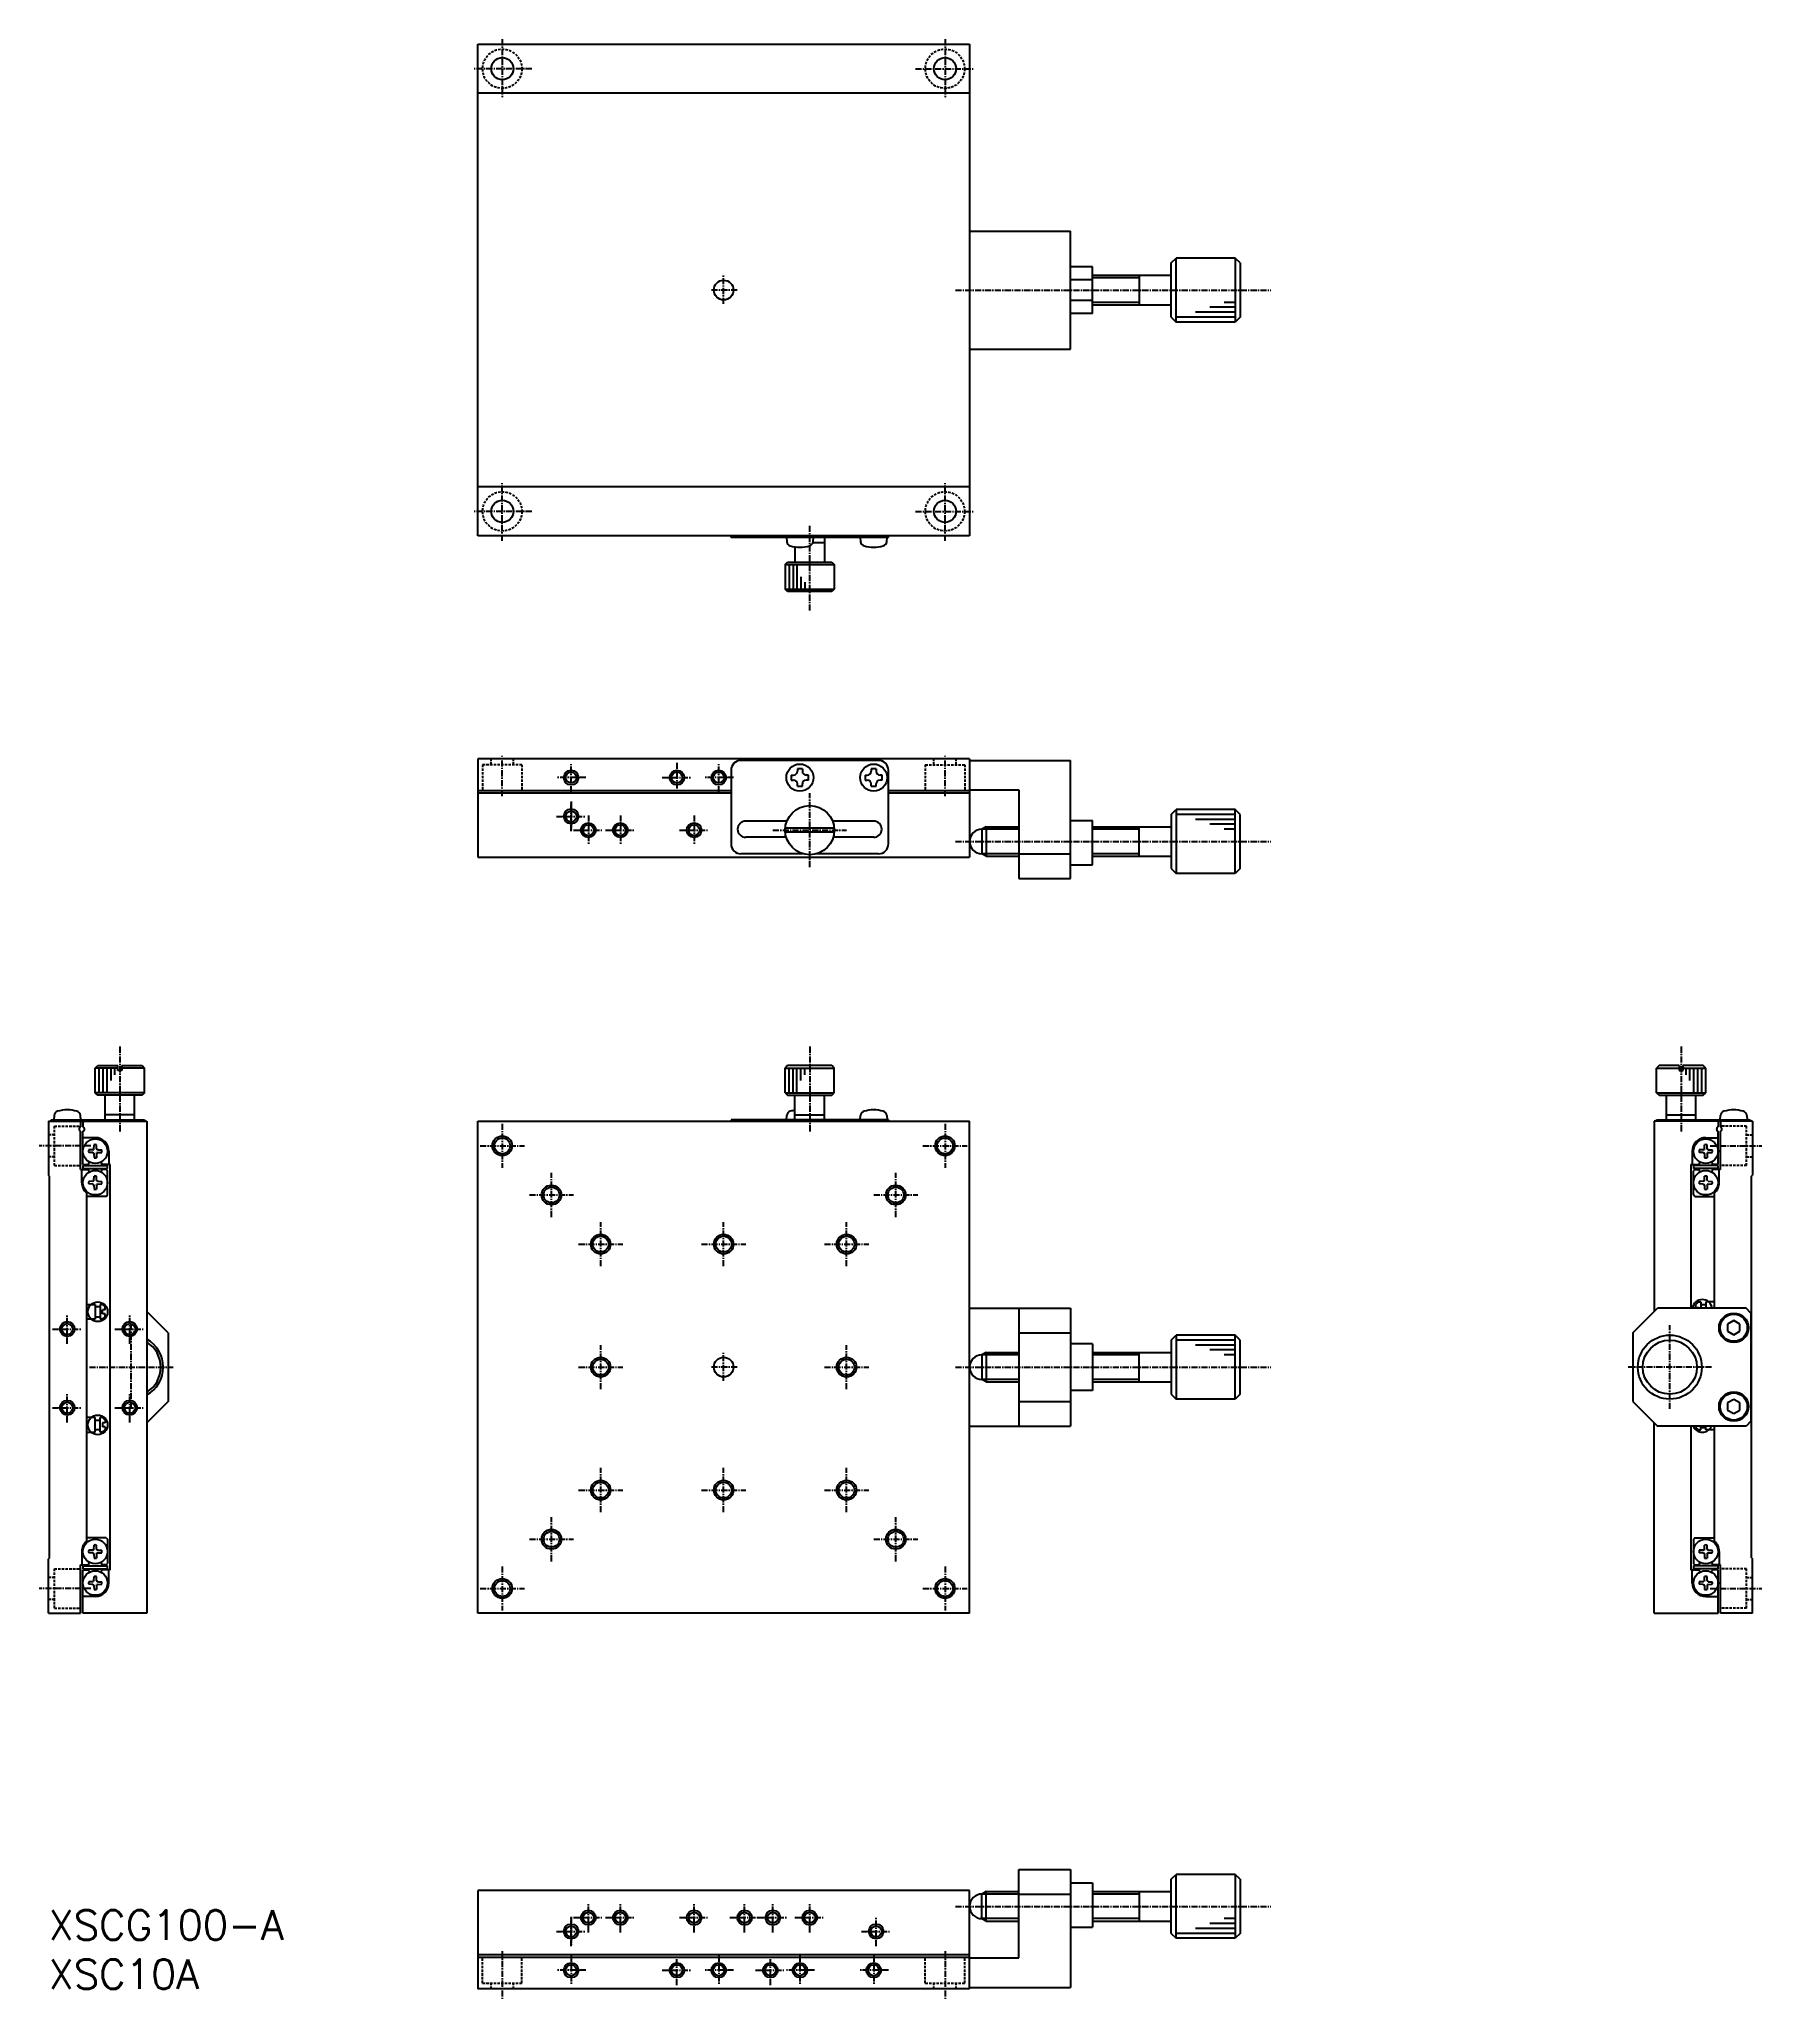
# Model space of a CAD drawing. Extents: x 1641 to 1991, y -141 to 257.
import ezdxf

# ---------------------------------------------------------------- set-up
doc = ezdxf.new("R2010")
doc.units = 0
doc.linetypes.add('CENTER', pattern=[2, 1.25, -0.25, 0.25, -0.25])
doc.linetypes.add('DASHED', pattern=[0.75, 0.5, -0.25])
doc.layers.get('0').update_dxf_attribs({"linetype": 'CONTINUOUS'})
doc.layers.add('CENTER', color=1, linetype='CENTER')
doc.styles.get("Standard").update_dxf_attribs({"font": 'TXT', "bigfont": 'BIGFONT'})

msp = doc.modelspace()

# ---------------------------------------------------------------- linework, layer by layer
at = {"color": 7, "linetype": 'CONTINUOUS'}
for p, q in [((1729.78, 156.35), (1729.78, 256.35)), ((1729.78, 256.35), (1829.78, 256.35)), ((1829.78, 256.35), (1829.78, 156.35)), ((1829.78, 246.35), (1729.78, 246.35)), ((1829.78, 218.35), (1850.28, 218.35)), ((1850.28, 194.35), (1850.28, 218.35)), ((1870.78, 211.85), (1871.78, 212.85)), ((1870.78, 200.85), (1870.78, 211.85)), ((1883.78, 212.85), (1871.78, 212.85)), ((1884.78, 211.85), (1883.78, 212.85)), ((1884.78, 211.85), (1884.78, 200.85)), ((1854.78, 211.1), (1850.28, 211.1)), ((1850.28, 208.48), (1854.78, 208.48)), ((1854.78, 201.6), (1854.78, 211.1)), ((1854.78, 209.35), (1870.78, 209.35)), ((1864.28, 209.35), (1864.28, 203.35)), ((1854.78, 204.23), (1850.28, 204.23)), ((1854.78, 203.35), (1870.78, 203.35)), ((1854.78, 201.6), (1850.28, 201.6)), ((1870.78, 200.85), (1871.78, 199.85)), ((1883.78, 199.85), (1871.78, 199.85)), ((1884.78, 200.85), (1883.78, 199.85)), ((1829.78, 194.35), (1850.28, 194.35)), ((1829.78, 166.35), (1729.78, 166.35)), ((1829.78, 156.35), (1729.78, 156.35)), ((1781.28, 156.05), (1781.28, 156.35)), ((1813.28, 156.05), (1781.28, 156.05)), ((1792.53, 156.05), (1792.61, 155.21)), ((1797.96, 155.21), (1798.03, 156.05)), ((1800.28, 156.05), (1800.28, 151.05)), ((1807.53, 156.05), (1807.61, 155.21)), ((1812.96, 155.21), (1813.03, 156.05)), ((1813.28, 156.05), (1813.28, 156.35)), ((1794.28, 154.13), (1794.28, 151.05)), ((1797.93, 155.05), (1800.28, 155.05)), ((1792.28, 150.55), (1792.78, 151.05)), ((1792.28, 150.55), (1792.28, 145.55)), ((1792.78, 151.05), (1801.78, 151.05)), ((1801.78, 151.05), (1802.28, 150.55)), ((1802.28, 150.55), (1802.28, 145.55)), ((1792.78, 145.05), (1792.28, 145.55)), ((1801.78, 145.05), (1792.78, 145.05)), ((1802.28, 145.55), (1801.78, 145.05)), ((1829.78, 111.03), (1729.78, 111.03)), ((1729.78, 111.03), (1729.78, 91.03)), ((1781.28, 108.73), (1781.28, 93.73)), ((1811.28, 110.73), (1783.28, 110.73)), ((1793.53, 107.73), (1793.53, 106.73)), ((1793.53, 107.73), (1793.98, 107.73)), ((1795.78, 108.98), (1794.78, 108.98)), ((1794.78, 108.98), (1794.78, 108.53)), ((1795.78, 108.98), (1795.78, 108.53)), ((1797.03, 107.73), (1796.58, 107.73)), ((1797.03, 106.73), (1797.03, 107.73)), ((1808.53, 107.73), (1808.53, 106.73)), ((1808.53, 107.73), (1808.98, 107.73)), ((1810.78, 108.98), (1809.78, 108.98)), ((1809.78, 108.98), (1809.78, 108.53)), ((1810.78, 108.98), (1810.78, 108.53)), ((1812.03, 107.73), (1811.58, 107.73)), ((1812.03, 106.73), (1812.03, 107.73)), ((1813.28, 93.73), (1813.28, 108.73)), ((1829.78, 111.03), (1829.78, 91.03)), ((1829.78, 110.73), (1850.28, 110.73)), ((1850.28, 86.73), (1850.28, 110.73)), ((1781.28, 104.53), (1729.78, 104.53)), ((1781.28, 104.03), (1729.78, 104.03)), ((1793.53, 106.73), (1793.98, 106.73)), ((1794.78, 105.48), (1794.78, 105.93)), ((1794.78, 105.48), (1795.78, 105.48)), ((1795.78, 105.48), (1795.78, 105.93)), ((1797.03, 106.73), (1796.58, 106.73)), ((1808.53, 106.73), (1808.98, 106.73)), ((1809.78, 105.48), (1809.78, 105.93)), ((1809.78, 105.48), (1810.78, 105.48)), ((1810.78, 105.48), (1810.78, 105.93)), ((1812.03, 106.73), (1811.58, 106.73)), ((1829.78, 104.53), (1813.28, 104.53)), ((1829.78, 104.03), (1813.28, 104.03)), ((1829.78, 104.73), (1839.78, 104.73)), ((1839.78, 104.73), (1839.78, 86.73)), ((1870.78, 99.73), (1871.78, 100.73)), ((1870.78, 99.73), (1870.78, 88.73)), ((1883.78, 100.73), (1871.78, 100.73)), ((1884.78, 99.73), (1883.78, 100.73)), ((1884.78, 88.73), (1884.78, 99.73)), ((1792.64, 98.38), (1784.28, 98.38)), ((1802.27, 96.93), (1792.3, 96.93)), ((1802.27, 96.13), (1792.3, 96.13)), ((1810.28, 98.38), (1801.93, 98.38)), ((1833.15, 97.23), (1832.28, 96.73)), ((1832.28, 96.73), (1832.28, 91.73)), ((1833.15, 97.23), (1839.78, 97.23)), ((1833.15, 97.23), (1833.15, 91.23)), ((1850.28, 98.48), (1854.78, 98.48)), ((1854.78, 89.48), (1854.78, 98.48)), ((1854.78, 97.23), (1870.78, 97.23)), ((1864.28, 91.23), (1864.28, 97.23)), ((1795.88, 91.73), (1783.28, 91.73)), ((1792.5, 95.08), (1784.28, 95.08)), ((1811.28, 91.73), (1798.68, 91.73)), ((1810.28, 95.08), (1802.07, 95.08)), ((1833.15, 91.23), (1832.28, 91.73)), ((1839.78, 91.73), (1850.28, 91.73)), ((1729.78, 91.03), (1829.78, 91.03)), ((1833.15, 91.23), (1839.78, 91.23)), ((1850.28, 89.48), (1854.78, 89.48)), ((1854.78, 91.23), (1870.78, 91.23)), ((1870.78, 88.73), (1871.78, 87.73)), ((1883.78, 87.73), (1871.78, 87.73)), ((1884.78, 88.73), (1883.78, 87.73)), ((1839.78, 86.73), (1850.28, 86.73)), ((1652.04, 48.16), (1652.54, 48.66)), ((1652.04, 43.16), (1652.04, 48.16)), ((1652.54, 48.66), (1656.64, 48.66)), ((1656.64, 47.66), (1656.64, 48.66)), ((1657.44, 48.66), (1657.44, 47.66)), ((1657.44, 48.66), (1661.54, 48.66)), ((1661.54, 48.66), (1662.04, 48.16)), ((1662.04, 43.16), (1662.04, 48.16)), ((1969.93, 48.66), (1969.43, 48.16)), ((1969.43, 43.16), (1969.43, 48.16)), ((1974.03, 48.66), (1969.93, 48.66)), ((1974.03, 48.66), (1974.03, 47.66)), ((1974.83, 47.66), (1974.83, 48.66)), ((1978.93, 48.66), (1974.83, 48.66)), ((1979.43, 48.16), (1978.93, 48.66)), ((1979.43, 43.16), (1979.43, 48.16)), ((1657.44, 47.66), (1656.64, 47.66)), ((1974.03, 47.66), (1974.83, 47.66)), ((1652.54, 42.66), (1652.04, 43.16)), ((1661.54, 42.66), (1652.54, 42.66)), ((1654.04, 37.66), (1654.04, 42.66)), ((1660.04, 37.66), (1660.04, 42.66)), ((1662.04, 43.16), (1661.54, 42.66)), ((1969.43, 43.16), (1969.93, 42.66)), ((1969.93, 42.66), (1978.93, 42.66)), ((1971.43, 37.66), (1971.43, 42.66)), ((1977.43, 37.66), (1977.43, 42.66)), ((1978.93, 42.66), (1979.43, 43.16)), ((1642.54, 37.36), (1662.54, 37.36)), ((1642.54, 37.36), (1642.54, 26.36)), ((1643.04, 37.36), (1643.04, 37.66)), ((1643.04, 37.66), (1662.04, 37.66)), ((1643.66, 38.51), (1643.59, 37.66)), ((1649.09, 37.66), (1649.01, 38.51)), ((1649.04, 37.36), (1649.04, 36.21)), ((1649.54, 37.36), (1649.54, 36.21)), ((1660.04, 38.66), (1654.04, 38.66)), ((1662.04, 37.66), (1662.04, 37.36)), ((1662.54, 37.36), (1662.54, -62.64)), ((1988.93, 37.36), (1968.93, 37.36)), ((1968.93, 37.36), (1968.93, -1.34)), ((1969.43, 37.36), (1969.43, 37.66)), ((1969.43, 37.66), (1988.43, 37.66)), ((1971.43, 38.66), (1977.43, 38.66)), ((1981.93, 37.36), (1981.93, 36.21)), ((1982.33, 37.66), (1982.41, 38.51)), ((1982.43, 37.36), (1982.43, 36.21)), ((1987.76, 38.51), (1987.83, 37.66)), ((1988.43, 37.66), (1988.43, 37.36)), ((1988.93, 37.36), (1988.93, 26.36)), ((1649.04, 27.56), (1649.04, 35.3)), ((1649.54, 28.56), (1649.54, 35.3)), ((1652.04, 34.01), (1649.54, 34.01)), ((1651.76, 31.74), (1651.78, 32.59)), ((1652.31, 31.74), (1652.3, 32.59)), ((1979.16, 31.74), (1979.17, 32.59)), ((1979.43, 34.01), (1981.93, 34.01)), ((1979.7, 31.74), (1979.69, 32.59)), ((1981.93, 28.56), (1981.93, 35.3)), ((1982.43, 27.56), (1982.43, 35.3)), ((1649.54, 28.56), (1650.62, 28.56)), ((1649.54, 28.36), (1649.54, 27.76)), ((1649.54, 28.36), (1654.54, 28.36)), ((1651.54, 31.54), (1650.71, 31.52)), ((1651.54, 30.99), (1650.71, 31)), ((1651.54, 31.54), (1651.7, 31.61)), ((1651.54, 30.99), (1651.7, 30.91)), ((1651.76, 31.74), (1651.7, 31.61)), ((1651.76, 30.78), (1651.7, 30.91)), ((1651.76, 30.78), (1651.78, 29.94)), ((1652.31, 30.78), (1652.3, 29.94)), ((1652.31, 31.74), (1652.37, 31.61)), ((1652.31, 30.78), (1652.37, 30.91)), ((1652.54, 31.54), (1652.37, 31.61)), ((1652.54, 30.99), (1652.37, 30.91)), ((1652.54, 31.54), (1653.36, 31.52)), ((1652.54, 30.99), (1653.36, 31)), ((1655.04, 28.56), (1653.45, 28.56)), ((1654.54, 27.76), (1654.54, 28.36)), ((1654.79, 31.26), (1654.79, 28.56)), ((1655.04, -53.83), (1655.04, 28.56)), ((1976.43, 28.56), (1976.43, -0.64)), ((1976.43, 28.56), (1978.02, 28.56)), ((1976.68, 31.26), (1976.68, 28.56)), ((1976.93, 28.36), (1976.93, 27.76)), ((1981.93, 28.36), (1976.93, 28.36)), ((1978.93, 31.54), (1978.11, 31.52)), ((1978.93, 30.99), (1978.11, 31)), ((1978.93, 31.54), (1979.1, 31.61)), ((1978.93, 30.99), (1979.1, 30.91)), ((1979.16, 31.74), (1979.1, 31.61)), ((1979.16, 30.78), (1979.1, 30.91)), ((1979.16, 30.78), (1979.17, 29.94)), ((1979.7, 30.78), (1979.69, 29.94)), ((1979.7, 31.74), (1979.76, 31.61)), ((1979.7, 30.78), (1979.76, 30.91)), ((1979.93, 31.54), (1979.76, 31.61)), ((1979.93, 30.99), (1979.76, 30.91)), ((1979.93, 31.54), (1980.75, 31.52)), ((1979.93, 30.99), (1980.75, 31)), ((1981.93, 28.56), (1980.84, 28.56)), ((1981.93, 27.76), (1981.93, 28.36)), ((1642.74, 26.16), (1642.54, 26.36)), ((1642.74, -51.43), (1642.74, 26.16)), ((1649.04, 27.56), (1650.62, 27.56)), ((1649.29, 24.86), (1649.29, 27.56)), ((1649.54, 27.76), (1654.54, 27.76)), ((1651.54, 25.14), (1650.71, 25.12)), ((1651.54, 24.59), (1650.71, 24.6)), ((1651.54, 25.14), (1651.7, 25.21)), ((1651.54, 24.59), (1651.7, 24.51)), ((1651.76, 25.34), (1651.7, 25.21)), ((1651.76, 24.38), (1651.7, 24.51)), ((1651.76, 25.34), (1651.78, 26.19)), ((1651.76, 24.38), (1651.78, 23.54)), ((1652.31, 25.34), (1652.3, 26.19)), ((1652.31, 24.38), (1652.3, 23.54)), ((1652.31, 25.34), (1652.37, 25.21)), ((1652.31, 24.38), (1652.37, 24.51)), ((1652.54, 25.14), (1652.37, 25.21)), ((1652.54, 24.59), (1652.37, 24.51)), ((1652.54, 25.14), (1653.36, 25.12)), ((1652.54, 24.59), (1653.36, 24.6)), ((1654.24, 27.56), (1653.45, 27.56)), ((1654.24, 27.56), (1654.54, 27.26)), ((1654.54, 22.36), (1654.54, 27.26)), ((1981.93, 27.76), (1976.93, 27.76)), ((1977.23, 27.56), (1976.93, 27.26)), ((1976.93, 22.36), (1976.93, 27.26)), ((1977.23, 27.56), (1978.02, 27.56)), ((1978.93, 25.14), (1978.11, 25.12)), ((1978.93, 24.59), (1978.11, 24.6)), ((1978.93, 25.14), (1979.1, 25.21)), ((1978.93, 24.59), (1979.1, 24.51)), ((1979.16, 25.34), (1979.1, 25.21)), ((1979.16, 24.38), (1979.1, 24.51)), ((1979.16, 25.34), (1979.17, 26.19)), ((1979.16, 24.38), (1979.17, 23.54)), ((1979.7, 25.34), (1979.69, 26.19)), ((1979.7, 24.38), (1979.69, 23.54)), ((1979.7, 25.34), (1979.76, 25.21)), ((1979.7, 24.38), (1979.76, 24.51)), ((1979.93, 24.59), (1979.76, 24.51)), ((1979.93, 25.14), (1980.75, 25.12)), ((1979.93, 24.59), (1980.75, 24.6)), ((1982.43, 27.56), (1980.84, 27.56)), ((1982.18, 24.86), (1982.18, 27.56)), ((1988.73, 26.16), (1988.93, 26.36)), ((1988.73, -51.44), (1988.73, 26.16)), ((1650.24, 22.78), (1650.24, -48.05)), ((1654.24, 22.06), (1650.24, 22.06)), ((1654.24, 22.06), (1654.54, 22.36)), ((1977.23, 22.06), (1976.93, 22.36)), ((1977.23, 22.06), (1981.23, 22.06)), ((1981.23, -0.64), (1981.23, 22.78)), ((1650.24, 0.11), (1652.04, 0.11)), ((1652.04, 0.11), (1652.04, -2.89)), ((1653.54, 0.11), (1653.04, 0.11)), ((1653.04, 0.11), (1653.04, -2.89)), ((1653.54, 0.11), (1654.04, -0.39)), ((1977.93, 0.61), (1977.43, 0.11)), ((1977.43, -0.49), (1977.43, 0.11)), ((1977.93, 0.61), (1978.43, 0.61)), ((1978.43, 0.61), (1978.43, -0.64)), ((1978.43, 0.11), (1979.43, 0.11)), ((1979.43, 0.61), (1979.43, -0.64)), ((1981.23, 0.61), (1979.43, 0.61)), ((1652.04, -2.89), (1650.24, -2.89)), ((1653.04, -0.39), (1652.04, -0.39)), ((1652.04, -2.39), (1653.04, -2.39)), ((1653.54, -2.89), (1653.04, -2.89)), ((1653.54, -1.79), (1653.54, -0.99)), ((1654.04, -0.99), (1653.54, -0.99)), ((1654.04, -1.79), (1653.54, -1.79)), ((1653.54, -2.89), (1654.04, -2.39)), ((1654.04, -0.99), (1654.04, -0.39)), ((1654.04, -2.39), (1654.04, -1.79)), ((1666.84, -5.64), (1662.54, -1.34)), ((1964.63, -5.64), (1969.63, -0.64)), ((1987.63, -0.64), (1969.63, -0.64)), ((1977.43, -0.49), (1977.93, -0.49)), ((1977.93, -0.64), (1977.93, -0.49)), ((1985.13, -3.19), (1983.88, -3.92)), ((1983.88, -3.92), (1983.88, -5.36)), ((1986.38, -3.92), (1985.13, -3.19)), ((1986.38, -5.36), (1986.38, -3.92)), ((1988.63, -1.64), (1987.63, -0.64)), ((1988.63, -1.64), (1988.63, -23.64)), ((1666.84, -5.64), (1666.84, -19.64)), ((1964.63, -5.64), (1964.63, -19.64)), ((1983.88, -5.36), (1985.13, -6.08)), ((1985.13, -6.08), (1986.38, -5.36)), ((1666.84, -19.64), (1662.54, -23.94)), ((1964.63, -19.64), (1969.63, -24.64)), ((1985.13, -19.19), (1983.88, -19.92)), ((1983.88, -19.92), (1983.88, -21.36)), ((1986.38, -19.92), (1985.13, -19.19)), ((1986.38, -21.36), (1986.38, -19.92)), ((1652.04, -22.89), (1650.24, -22.89)), ((1652.04, -25.89), (1652.04, -22.89)), ((1652.04, -23.39), (1653.04, -23.39)), ((1653.54, -22.89), (1653.04, -22.89)), ((1653.04, -25.89), (1653.04, -22.89)), ((1653.54, -22.89), (1654.04, -23.39)), ((1654.04, -23.39), (1654.04, -23.99)), ((1983.88, -21.36), (1985.13, -22.08)), ((1985.13, -22.08), (1986.38, -21.36)), ((1988.63, -23.64), (1987.63, -24.64)), ((1650.24, -25.89), (1652.04, -25.89)), ((1653.04, -25.39), (1652.04, -25.39)), ((1653.54, -25.89), (1653.04, -25.89)), ((1654.04, -23.99), (1653.54, -23.99)), ((1653.54, -23.99), (1653.54, -24.79)), ((1654.04, -24.79), (1653.54, -24.79)), ((1653.54, -25.89), (1654.04, -25.39)), ((1654.04, -24.79), (1654.04, -25.39)), ((1968.93, -62.64), (1968.93, -23.94)), ((1987.63, -24.64), (1969.63, -24.64)), ((1976.43, -24.64), (1976.43, -53.83)), ((1977.43, -24.64), (1977.43, -24.89)), ((1977.93, -25.39), (1977.43, -24.89)), ((1977.93, -25.39), (1978.43, -25.39)), ((1978.43, -25.39), (1978.43, -24.64)), ((1978.43, -24.89), (1979.43, -24.89)), ((1979.43, -25.39), (1979.43, -24.64)), ((1981.23, -25.39), (1979.43, -25.39)), ((1981.23, -48.05), (1981.23, -24.64)), ((1654.24, -47.33), (1650.24, -47.33)), ((1654.24, -47.33), (1654.54, -47.63)), ((1654.54, -47.63), (1654.54, -52.53)), ((1977.23, -47.33), (1976.93, -47.63)), ((1976.93, -47.63), (1976.93, -52.53)), ((1977.23, -47.33), (1981.23, -47.33)), ((1642.74, -51.43), (1642.54, -51.63)), ((1642.54, -62.64), (1642.54, -51.63)), ((1649.29, -50.13), (1649.29, -52.83)), ((1651.54, -49.86), (1650.71, -49.87)), ((1651.54, -50.41), (1650.71, -50.39)), ((1651.54, -49.86), (1651.7, -49.78)), ((1651.54, -50.41), (1651.7, -50.48)), ((1651.76, -49.65), (1651.7, -49.78)), ((1651.76, -50.61), (1651.7, -50.48)), ((1651.76, -49.65), (1651.78, -48.81)), ((1651.76, -50.61), (1651.78, -51.46)), ((1652.31, -49.65), (1652.3, -48.81)), ((1652.31, -50.61), (1652.3, -51.46)), ((1652.31, -49.65), (1652.37, -49.78)), ((1652.31, -50.61), (1652.37, -50.48)), ((1652.54, -49.86), (1652.37, -49.78)), ((1652.54, -50.41), (1652.37, -50.48)), ((1652.54, -49.86), (1653.36, -49.87)), ((1652.54, -50.41), (1653.36, -50.39)), ((1978.93, -49.86), (1978.11, -49.87)), ((1978.93, -50.41), (1978.11, -50.39)), ((1978.93, -49.86), (1979.1, -49.78)), ((1978.93, -50.41), (1979.1, -50.48)), ((1979.16, -49.65), (1979.1, -49.78)), ((1979.16, -50.61), (1979.1, -50.48)), ((1979.16, -49.65), (1979.17, -48.81)), ((1979.16, -50.61), (1979.17, -51.46)), ((1979.7, -49.65), (1979.69, -48.81)), ((1979.7, -50.61), (1979.69, -51.46)), ((1979.7, -49.65), (1979.76, -49.78)), ((1979.7, -50.61), (1979.76, -50.48)), ((1979.93, -49.86), (1979.76, -49.78)), ((1979.93, -50.41), (1979.76, -50.48)), ((1979.93, -49.86), (1980.75, -49.87)), ((1979.93, -50.41), (1980.75, -50.39)), ((1982.18, -50.13), (1982.18, -52.83)), ((1988.73, -51.44), (1988.93, -51.64)), ((1988.93, -62.64), (1988.93, -51.64)), ((1649.04, -52.83), (1650.62, -52.83)), ((1649.04, -62.64), (1649.04, -52.84)), ((1649.54, -53.03), (1649.54, -53.63)), ((1649.54, -53.03), (1654.54, -53.03)), ((1649.54, -53.63), (1654.54, -53.63)), ((1649.54, -53.83), (1650.62, -53.83)), ((1649.54, -62.64), (1649.54, -53.84)), ((1651.76, -56.05), (1651.78, -55.21)), ((1652.31, -56.05), (1652.3, -55.21)), ((1654.24, -52.83), (1653.45, -52.83)), ((1655.04, -53.83), (1653.45, -53.83)), ((1654.24, -52.83), (1654.54, -52.53)), ((1654.54, -53.63), (1654.54, -53.03)), ((1654.79, -56.53), (1654.79, -53.83)), ((1976.43, -53.83), (1978.02, -53.83)), ((1976.68, -56.53), (1976.68, -53.83)), ((1977.23, -52.83), (1976.93, -52.53)), ((1976.93, -53.03), (1976.93, -53.63)), ((1981.93, -53.03), (1976.93, -53.03)), ((1981.93, -53.63), (1976.93, -53.63)), ((1977.23, -52.83), (1978.02, -52.83)), ((1979.16, -56.05), (1979.17, -55.21)), ((1979.7, -56.05), (1979.69, -55.21)), ((1982.43, -52.83), (1980.84, -52.83)), ((1981.93, -53.83), (1980.84, -53.83)), ((1981.93, -53.63), (1981.93, -53.03)), ((1981.93, -62.64), (1981.93, -53.84)), ((1982.43, -62.64), (1982.43, -52.84)), ((1652.04, -59.28), (1649.54, -59.28)), ((1651.54, -56.26), (1650.71, -56.27)), ((1651.54, -56.81), (1650.71, -56.79)), ((1651.54, -56.26), (1651.7, -56.18)), ((1651.54, -56.81), (1651.7, -56.88)), ((1651.76, -56.05), (1651.7, -56.18)), ((1651.76, -57.01), (1651.7, -56.88)), ((1651.76, -57.01), (1651.78, -57.86)), ((1652.31, -57.01), (1652.3, -57.86)), ((1652.31, -56.05), (1652.37, -56.18)), ((1652.31, -57.01), (1652.37, -56.88)), ((1652.54, -56.26), (1652.37, -56.18)), ((1652.54, -56.81), (1652.37, -56.88)), ((1652.54, -56.26), (1653.36, -56.27)), ((1652.54, -56.81), (1653.36, -56.79)), ((1978.93, -56.26), (1978.11, -56.27)), ((1978.93, -56.81), (1978.11, -56.79)), ((1978.93, -56.26), (1979.1, -56.18)), ((1978.93, -56.81), (1979.1, -56.88)), ((1979.16, -56.05), (1979.1, -56.18)), ((1979.16, -57.01), (1979.1, -56.88)), ((1979.16, -57.01), (1979.17, -57.86)), ((1979.43, -59.28), (1981.93, -59.28)), ((1979.7, -57.01), (1979.69, -57.86)), ((1979.7, -56.05), (1979.76, -56.18)), ((1979.7, -57.01), (1979.76, -56.88)), ((1979.93, -56.26), (1979.76, -56.18)), ((1979.93, -56.81), (1979.76, -56.88)), ((1979.93, -56.26), (1980.75, -56.27)), ((1979.93, -56.81), (1980.75, -56.79)), ((1642.54, -62.64), (1649.04, -62.64)), ((1662.54, -62.64), (1649.54, -62.64)), ((1968.93, -62.64), (1981.93, -62.64)), ((1988.93, -62.64), (1982.43, -62.64)), ((1839.78, -132.77), (1839.78, -114.77)), ((1839.78, -114.77), (1850.28, -114.77)), ((1850.28, -114.77), (1850.28, -138.77)), ((1729.78, -119.07), (1729.78, -139.07)), ((1829.78, -119.07), (1729.78, -119.07)), ((1829.78, -139.07), (1829.78, -119.07)), ((1833.15, -119.27), (1832.28, -119.77)), ((1833.15, -119.27), (1839.78, -119.27)), ((1833.15, -125.27), (1833.15, -119.27)), ((1850.28, -117.52), (1854.78, -117.52)), ((1854.78, -117.52), (1854.78, -126.52)), ((1854.78, -119.27), (1870.78, -119.27)), ((1864.28, -119.27), (1864.28, -125.27)), ((1870.78, -116.77), (1871.78, -115.77)), ((1870.78, -127.77), (1870.78, -116.77)), ((1883.78, -115.77), (1871.78, -115.77)), ((1884.78, -116.77), (1883.78, -115.77)), ((1884.78, -116.77), (1884.78, -127.77)), ((1832.28, -124.77), (1832.28, -119.77)), ((1839.78, -119.77), (1850.28, -119.77)), ((1833.15, -125.27), (1832.28, -124.77)), ((1833.15, -125.27), (1839.78, -125.27)), ((1850.28, -126.52), (1854.78, -126.52)), ((1854.78, -125.27), (1870.78, -125.27)), ((1870.78, -127.77), (1871.78, -128.77)), ((1883.78, -128.77), (1871.78, -128.77)), ((1884.78, -127.77), (1883.78, -128.77)), ((1729.78, -132.07), (1829.78, -132.07)), ((1729.78, -132.57), (1829.78, -132.57)), ((1829.78, -132.77), (1839.78, -132.77)), ((1829.78, -139.07), (1729.78, -139.07)), ((1829.78, -138.77), (1850.28, -138.77))]:
    msp.add_line(p, q, dxfattribs=at)
at = {"color": 3, "linetype": 'CONTINUOUS'}
for p, q in [((1871.78, 199.85), (1871.78, 212.85)), ((1883.78, 212.85), (1883.78, 199.85)), ((1864.28, 208.85), (1854.78, 208.85)), ((1864.28, 203.85), (1854.78, 203.85)), ((1883.78, 203.85), (1881.55, 203.85)), ((1883.78, 200.85), (1871.78, 200.85)), ((1883.78, 201.85), (1875.67, 201.85)), ((1883.78, 202.85), (1878.61, 202.85)), ((1792.28, 150.55), (1802.28, 150.55)), ((1793.08, 150.55), (1793.08, 145.55)), ((1793.88, 150.55), (1793.88, 145.55)), ((1794.68, 150.55), (1794.68, 145.55)), ((1795.48, 148.05), (1795.48, 145.55)), ((1792.28, 145.55), (1802.28, 145.55)), ((1796.28, 146.93), (1796.28, 145.55)), ((1871.78, 100.73), (1871.78, 87.73)), ((1883.78, 99.73), (1871.78, 99.73)), ((1883.78, 87.73), (1883.78, 100.73)), ((1839.78, 96.73), (1832.28, 96.73)), ((1864.28, 96.73), (1854.78, 96.73)), ((1883.78, 98.73), (1875.67, 98.73)), ((1883.78, 97.73), (1878.61, 97.73)), ((1883.78, 96.73), (1881.55, 96.73)), ((1839.78, 91.73), (1832.28, 91.73)), ((1864.28, 91.73), (1854.78, 91.73)), ((1656.64, 48.16), (1652.04, 48.16)), ((1652.84, 43.16), (1652.84, 48.16)), ((1653.64, 43.16), (1653.64, 48.16)), ((1654.44, 43.16), (1654.44, 48.16)), ((1655.24, 45.66), (1655.24, 48.16)), ((1656.04, 46.79), (1656.04, 48.16)), ((1662.04, 48.16), (1657.44, 48.16)), ((1792.28, 48.16), (1802.28, 48.16)), ((1793.08, 43.16), (1793.08, 48.16)), ((1793.88, 43.16), (1793.88, 48.16)), ((1794.68, 43.16), (1794.68, 48.16)), ((1795.48, 45.66), (1795.48, 48.16)), ((1796.28, 46.79), (1796.28, 48.16)), ((1969.43, 48.16), (1974.03, 48.16)), ((1974.83, 48.16), (1979.43, 48.16)), ((1975.43, 46.79), (1975.43, 48.16)), ((1976.23, 45.66), (1976.23, 48.16)), ((1977.03, 43.16), (1977.03, 48.16)), ((1977.83, 43.16), (1977.83, 48.16)), ((1978.63, 43.16), (1978.63, 48.16)), ((1662.04, 43.16), (1652.04, 43.16)), ((1792.28, 43.16), (1802.28, 43.16)), ((1969.43, 43.16), (1979.43, 43.16)), ((1871.78, -6.14), (1871.78, -19.14)), ((1883.78, -7.14), (1871.78, -7.14)), ((1883.78, -19.14), (1883.78, -6.14)), ((1839.78, -10.14), (1832.28, -10.14)), ((1864.28, -10.14), (1854.78, -10.14)), ((1883.78, -8.14), (1875.67, -8.14)), ((1883.78, -9.14), (1878.61, -9.14)), ((1883.78, -10.14), (1881.55, -10.14)), ((1839.78, -15.14), (1832.28, -15.14)), ((1864.28, -15.14), (1854.78, -15.14)), ((1871.78, -128.77), (1871.78, -115.77)), ((1883.78, -115.77), (1883.78, -128.77)), ((1839.78, -119.77), (1832.28, -119.77)), ((1864.28, -119.77), (1854.78, -119.77)), ((1839.78, -124.77), (1832.28, -124.77)), ((1864.28, -124.77), (1854.78, -124.77)), ((1883.78, -126.77), (1875.67, -126.77)), ((1883.78, -125.77), (1878.61, -125.77)), ((1883.78, -124.77), (1881.55, -124.77)), ((1883.78, -127.77), (1871.78, -127.77))]:
    msp.add_line(p, q, dxfattribs=at)
at = {"color": 3, "linetype": 'DASHED'}
for p, q in [((1730.78, 109.83), (1730.78, 104.53)), ((1738.78, 109.83), (1730.78, 109.83)), ((1732.53, 109.83), (1732.53, 111.03)), ((1737.03, 109.83), (1737.03, 111.03)), ((1738.78, 109.83), (1738.78, 104.53)), ((1820.78, 109.83), (1820.78, 104.53)), ((1820.78, 109.83), (1828.78, 109.83)), ((1822.53, 109.83), (1822.53, 111.03)), ((1827.03, 109.83), (1827.03, 111.03)), ((1828.78, 109.83), (1828.78, 104.53)), ((1643.74, 36.36), (1649.04, 36.36)), ((1643.74, 28.36), (1643.74, 36.36)), ((1987.73, 36.36), (1982.43, 36.36)), ((1987.73, 28.36), (1987.73, 36.36)), ((1643.74, 34.61), (1642.54, 34.61)), ((1987.73, 34.61), (1988.93, 34.61)), ((1643.74, 30.11), (1642.54, 30.11)), ((1643.74, 28.36), (1649.04, 28.36)), ((1987.73, 28.36), (1982.43, 28.36)), ((1987.73, 30.11), (1988.93, 30.11)), ((1643.74, -55.38), (1642.54, -55.38)), ((1643.74, -53.63), (1649.04, -53.63)), ((1643.74, -61.63), (1643.74, -53.63)), ((1987.73, -53.63), (1982.43, -53.63)), ((1987.73, -61.63), (1987.73, -53.63)), ((1987.73, -55.38), (1988.93, -55.38)), ((1643.74, -59.88), (1642.54, -59.88)), ((1643.74, -61.63), (1649.04, -61.63)), ((1987.73, -61.63), (1982.43, -61.63)), ((1987.73, -59.88), (1988.93, -59.88)), ((1730.78, -137.87), (1730.78, -132.57)), ((1738.78, -137.87), (1738.78, -132.57)), ((1820.78, -137.87), (1820.78, -132.57)), ((1828.78, -137.87), (1828.78, -132.57)), ((1730.78, -137.87), (1738.78, -137.87)), ((1732.53, -139.07), (1732.53, -137.87)), ((1737.03, -139.07), (1737.03, -137.87)), ((1820.78, -137.87), (1828.78, -137.87)), ((1822.53, -139.07), (1822.53, -137.87)), ((1827.03, -139.07), (1827.03, -137.87))]:
    msp.add_line(p, q, dxfattribs=at)
for p, q in [((1792.78, 48.66), (1792.28, 48.16)), ((1792.28, 43.16), (1792.28, 48.16)), ((1801.78, 48.66), (1792.78, 48.66)), ((1802.28, 48.16), (1801.78, 48.66)), ((1802.28, 43.16), (1802.28, 48.16)), ((1792.28, 43.16), (1792.78, 42.66)), ((1792.78, 42.66), (1801.78, 42.66)), ((1794.28, 37.66), (1794.28, 42.66)), ((1800.28, 37.66), (1800.28, 42.66)), ((1801.78, 42.66), (1802.28, 43.16)), ((1729.78, -62.64), (1729.78, 37.36)), ((1729.78, 37.36), (1829.78, 37.36)), ((1813.28, 37.66), (1781.28, 37.66)), ((1781.28, 37.66), (1781.28, 37.36)), ((1792.53, 37.66), (1792.61, 38.51)), ((1794.28, 38.66), (1800.28, 38.66)), ((1807.53, 37.66), (1807.61, 38.51)), ((1812.96, 38.51), (1813.03, 37.66)), ((1813.28, 37.66), (1813.28, 37.36)), ((1829.78, -62.64), (1829.78, 37.36)), ((1829.78, -0.64), (1850.28, -0.64)), ((1839.78, -0.64), (1839.78, -24.64)), ((1850.28, -0.64), (1850.28, -24.64)), ((1839.78, -5.64), (1850.28, -5.64)), ((1854.78, -7.89), (1850.28, -7.89)), ((1854.78, -7.89), (1854.78, -17.39)), ((1870.78, -7.14), (1871.78, -6.14)), ((1870.78, -7.14), (1870.78, -18.14)), ((1883.78, -6.14), (1871.78, -6.14)), ((1884.78, -7.14), (1883.78, -6.14)), ((1884.78, -18.14), (1884.78, -7.14)), ((1833.15, -9.64), (1832.28, -10.14)), ((1832.28, -10.14), (1832.28, -15.14)), ((1833.15, -9.64), (1839.78, -9.64)), ((1833.15, -9.64), (1833.15, -15.64)), ((1854.78, -9.64), (1870.78, -9.64)), ((1864.28, -15.64), (1864.28, -9.64)), ((1833.15, -15.64), (1832.28, -15.14)), ((1833.15, -15.64), (1839.78, -15.64)), ((1854.78, -15.64), (1870.78, -15.64)), ((1839.78, -19.64), (1850.28, -19.64)), ((1854.78, -17.39), (1850.28, -17.39)), ((1870.78, -18.14), (1871.78, -19.14)), ((1883.78, -19.14), (1871.78, -19.14)), ((1884.78, -18.14), (1883.78, -19.14)), ((1829.78, -24.64), (1850.28, -24.64)), ((1829.78, -62.64), (1729.78, -62.64))]:
    msp.add_line(p, q)
for centre in [(1734.78, 251.35), (1824.78, 251.35), (1734.78, 161.35), (1824.78, 161.35)]:
    msp.add_circle(centre, 4, dxfattribs=at)
at = {"color": 7, "linetype": 'CONTINUOUS'}
for centre, radius in [((1734.78, 251.35), 2.25), ((1824.78, 251.35), 2.25), ((1779.78, 206.35), 2), ((1734.78, 161.35), 2.25), ((1824.78, 161.35), 2.25), ((1748.78, 107.23), 1.1), ((1770.28, 107.23), 1.1), ((1778.78, 107.23), 1.1), ((1795.28, 107.23), 2.75), ((1810.28, 107.23), 2.75), ((1748.78, 99.34), 1.1), ((1797.28, 96.53), 5), ((1752.28, 96.53), 1.1), ((1758.78, 96.53), 1.1), ((1773.78, 96.53), 1.1), ((1652.04, 31.26), 2.5), ((1979.43, 31.26), 2.5), ((1652.04, 24.86), 2.5), ((1979.43, 24.86), 2.5), ((1646.34, -4.89), 1.1), ((1659.04, -4.89), 1.1), ((1985.13, -4.64), 3), ((1985.13, -4.64), 2.75), ((1972.13, -12.64), 6.5), ((1646.34, -20.89), 1.1), ((1659.04, -20.89), 1.1), ((1985.13, -20.64), 3), ((1985.13, -20.64), 2.75), ((1652.04, -50.13), 2.5), ((1979.43, -50.13), 2.5), ((1652.04, -56.53), 2.5), ((1979.43, -56.53), 2.5), ((1752.28, -124.57), 1.1), ((1758.78, -124.57), 1.1), ((1773.78, -124.57), 1.1), ((1784.03, -124.57), 1.1), ((1789.78, -124.57), 1.1), ((1797.28, -124.57), 1.1), ((1748.78, -127.37), 1.1), ((1810.78, -127.37), 1.1), ((1748.78, -135.27), 1.1), ((1770.28, -135.27), 1.1), ((1778.78, -135.27), 1.1), ((1789.28, -135.27), 1.1), ((1795.28, -135.27), 1.1), ((1810.28, -135.27), 1.1)]:
    msp.add_circle(centre, radius, dxfattribs=at)
at = {"color": 3, "linetype": 'CONTINUOUS'}
for centre, radius in [((1748.78, 107.23), 1.5), ((1770.28, 107.23), 1.5), ((1778.78, 107.23), 1.5), ((1748.78, 99.34), 1.5), ((1752.28, 96.53), 1.5), ((1758.78, 96.53), 1.5), ((1773.78, 96.53), 1.5), ((1734.78, 32.36), 2), ((1824.78, 32.36), 2), ((1744.78, 22.36), 2), ((1814.78, 22.36), 2), ((1754.78, 12.36), 2), ((1779.78, 12.36), 2), ((1804.78, 12.36), 2), ((1652.54, -1.39), 2), ((1646.34, -4.89), 1.5), ((1659.04, -4.89), 1.5), ((1972.13, -12.64), 5.5), ((1754.78, -12.64), 2), ((1804.78, -12.64), 2), ((1646.34, -20.89), 1.5), ((1659.04, -20.89), 1.5), ((1652.54, -24.39), 2), ((1754.78, -37.64), 2), ((1779.78, -37.64), 2), ((1804.78, -37.64), 2), ((1744.78, -47.64), 2), ((1814.78, -47.64), 2), ((1734.78, -57.64), 2), ((1824.78, -57.64), 2), ((1752.28, -124.57), 1.5), ((1758.78, -124.57), 1.5), ((1773.78, -124.57), 1.5), ((1784.03, -124.57), 1.5), ((1789.78, -124.57), 1.5), ((1797.28, -124.57), 1.5), ((1748.78, -127.37), 1.5), ((1810.78, -127.37), 1.5), ((1748.78, -135.27), 1.5), ((1770.28, -135.27), 1.5), ((1778.78, -135.27), 1.5), ((1789.28, -135.27), 1.5), ((1795.28, -135.27), 1.5), ((1810.28, -135.27), 1.5)]:
    msp.add_circle(centre, radius, dxfattribs=at)
for centre, radius in [((1734.78, 32.36), 1.6), ((1824.78, 32.36), 1.6), ((1744.78, 22.36), 1.6), ((1814.78, 22.36), 1.6), ((1754.78, 12.36), 1.6), ((1779.78, 12.36), 1.6), ((1804.78, 12.36), 1.6), ((1754.78, -12.64), 1.6), ((1779.78, -12.64), 2), ((1804.78, -12.64), 1.6), ((1754.78, -37.64), 1.6), ((1779.78, -37.64), 1.6), ((1804.78, -37.64), 1.6), ((1744.78, -47.64), 1.6), ((1814.78, -47.64), 1.6), ((1734.78, -57.64), 1.6), ((1824.78, -57.64), 1.6)]:
    msp.add_circle(centre, radius)
at = {"color": 7, "linetype": 'CONTINUOUS'}
for centre, radius, start, end in [((1793.6, 155.29), 1, 185, 253.743), ((1795.28, 161.05), 7, 253.743, 286.257), ((1796.96, 155.29), 1, 286.257, 355), ((1808.6, 155.29), 1, 185, 253.743), ((1810.28, 161.05), 7, 253.743, 286.257), ((1811.96, 155.29), 1, 286.257, 355), ((1783.28, 108.73), 2, 90, 180), ((1793.98, 108.53), 0.8, 270, 0), ((1796.58, 108.53), 0.8, 180, 270), ((1808.98, 108.53), 0.8, 270, 0), ((1811.58, 108.53), 0.8, 180, 270), ((1811.28, 108.73), 2, 0, 90), ((1793.98, 105.93), 0.8, 0, 90), ((1796.58, 105.93), 0.8, 90, 180), ((1808.98, 105.93), 0.8, 0, 90), ((1811.58, 105.93), 0.8, 90, 180), ((1784.28, 96.73), 1.65, 90, 270), ((1810.28, 96.73), 1.65, 270, 90), ((1832.28, 94.23), 2.5, 90, 270), ((1783.28, 93.73), 2, 180, 270), ((1811.28, 93.73), 2, 270, 0), ((1644.66, 38.42), 1, 106.257, 175), ((1646.34, 32.66), 7, 73.743, 106.257), ((1648.02, 38.42), 1, 5, 73.743), ((1649.24, 35.76), 0.5, 113.5782, 246.4219), ((1649.34, 35.76), 0.5, 293.5782, 66.4219), ((1982.13, 35.76), 0.5, 113.5782, 246.4218), ((1983.4, 38.42), 1, 106.257, 175), ((1982.23, 35.76), 0.5, 293.5782, 66.4218), ((1985.08, 32.66), 7, 73.743, 106.257), ((1986.76, 38.42), 1, 5, 73.743), ((1652.04, 31.26), 1.35, 78.8959, 101.1041), ((1652.04, 31.26), 2.75, 0, 90), ((1979.43, 31.26), 2.75, 90, 180), ((1979.43, 31.26), 1.35, 78.8959, 101.1041), ((1652.04, 28.06), 1.5, 139.4584, 168.463), ((1652.04, 31.26), 1.35, 168.8959, 191.1041), ((1652.04, 31.26), 1.35, 258.8959, 281.1041), ((1652.04, 28.06), 1.5, 11.5369, 40.5416), ((1652.04, 31.26), 1.35, 348.8959, 11.1041), ((1979.43, 28.06), 1.5, 139.4584, 168.463), ((1979.43, 31.26), 1.35, 168.8959, 191.1041), ((1979.43, 31.26), 1.35, 258.8959, 281.1041), ((1979.43, 28.06), 1.5, 11.537, 40.5416), ((1979.43, 31.26), 1.35, 348.8959, 11.1041), ((1652.04, 24.86), 2.75, 180, 229.1149), ((1652.04, 28.06), 1.5, 191.537, 220.5416), ((1652.04, 24.86), 1.35, 168.8959, 191.1041), ((1652.04, 24.86), 1.35, 78.8959, 101.1041), ((1652.04, 28.06), 1.5, 319.4584, 348.463), ((1652.04, 24.86), 1.35, 348.8959, 11.1041), ((1979.43, 28.06), 1.5, 191.5369, 220.5416), ((1979.43, 24.86), 1.35, 168.8959, 191.1041), ((1979.43, 24.86), 1.35, 78.8959, 101.1041), ((1979.43, 28.06), 1.5, 319.4584, 348.463), ((1979.43, 24.86), 1.35, 348.8959, 11.1041), ((1979.43, 24.86), 2.75, 310.8851, 0), ((1652.04, 24.86), 1.35, 258.8959, 281.1041), ((1979.43, 24.86), 1.35, 258.8959, 281.1041), ((1659.34, -12.64), 6.5, 299.4924, 60.5076), ((1659.34, -12.64), 6, 302.231, 57.769), ((1652.04, -50.13), 2.75, 130.8851, 180), ((1652.04, -50.13), 1.35, 168.8959, 191.1041), ((1652.04, -50.13), 1.35, 78.8959, 101.1041), ((1652.04, -50.13), 1.35, 258.8959, 281.1041), ((1652.04, -50.13), 1.35, 348.8959, 11.1041), ((1979.43, -50.13), 1.35, 168.8959, 191.1041), ((1979.43, -50.13), 1.35, 78.8959, 101.1041), ((1979.43, -50.13), 1.35, 258.8959, 281.1041), ((1979.43, -50.13), 1.35, 348.8959, 11.1041), ((1979.43, -50.13), 2.75, 0, 49.1149), ((1652.04, -53.33), 1.5, 139.4584, 168.463), ((1652.04, -53.33), 1.5, 191.537, 220.5416), ((1652.04, -56.53), 1.35, 78.8959, 101.1041), ((1652.04, -53.33), 1.5, 11.5369, 40.5416), ((1652.04, -53.33), 1.5, 319.4584, 348.463), ((1979.43, -53.33), 1.5, 139.4584, 168.463), ((1979.43, -53.33), 1.5, 191.5369, 220.5416), ((1979.43, -56.53), 1.35, 78.8959, 101.1041), ((1979.43, -53.33), 1.5, 11.537, 40.5416), ((1979.43, -53.33), 1.5, 319.4584, 348.463), ((1652.04, -56.53), 1.35, 168.8959, 191.1041), ((1652.04, -56.53), 1.35, 258.8959, 281.1041), ((1652.04, -56.53), 2.75, 270, 360), ((1652.04, -56.53), 1.35, 348.8959, 11.1041), ((1979.43, -56.53), 2.75, 180, 270), ((1979.43, -56.53), 1.35, 168.8959, 191.1041), ((1979.43, -56.53), 1.35, 258.8959, 281.1041), ((1979.43, -56.53), 1.35, 348.8959, 11.1041), ((1832.28, -122.27), 2.5, 90, 270)]:
    msp.add_arc(centre, radius, start, end, dxfattribs=at)
for centre, radius, start, end in [((1793.6, 38.42), 1, 106.257, 175), ((1795.28, 32.66), 7, 98.2132, 106.257), ((1808.6, 38.42), 1, 106.257, 175), ((1810.28, 32.66), 7, 73.743, 106.257), ((1811.96, 38.42), 1, 5, 73.743), ((1832.28, -12.64), 2.5, 90, 270)]:
    msp.add_arc(centre, radius, start, end)
at = {"color": 3, "linetype": 'CONTINUOUS'}
for centre, start, end in [((1978.73, -0.89), 7.0944, 172.9056), ((1978.73, -23.89), 202.117, 337.883)]:
    msp.add_arc(centre, 2, start, end, dxfattribs=at)
at = {"layer": 'CENTER', "color": 1, "linetype": 'CENTER'}
for p, q in [((1734.78, 257.35), (1734.78, 245.35)), ((1824.78, 257.35), (1824.78, 245.35)), ((1740.78, 251.35), (1728.78, 251.35)), ((1818.78, 251.35), (1830.78, 251.35)), ((1779.78, 203.54), (1779.78, 209.49)), ((1782.54, 206.35), (1777.13, 206.35)), ((1826.89, 206.35), (1891, 206.35)), ((1734.78, 155.35), (1734.78, 167.35)), ((1824.78, 155.35), (1824.78, 167.35)), ((1740.78, 161.35), (1728.78, 161.35)), ((1818.78, 161.35), (1830.78, 161.35)), ((1797.28, 141.19), (1797.28, 158.45)), ((1734.78, 103.48), (1734.78, 111.63)), ((1824.78, 103.48), (1824.78, 111.63)), ((1748.78, 104.23), (1748.78, 110.23)), ((1770.28, 110.23), (1770.28, 104.23)), ((1778.78, 104.23), (1778.78, 110.23)), ((1751.78, 107.23), (1745.78, 107.23)), ((1767.28, 107.23), (1773.28, 107.23)), ((1781.78, 107.23), (1775.78, 107.23)), ((1797.28, 89.03), (1797.28, 104.03)), ((1748.78, 96.34), (1748.78, 102.34)), ((1748.78, 96.34), (1748.78, 102.34)), ((1748.78, 102.34), (1748.78, 96.34)), ((1745.78, 99.34), (1751.78, 99.34)), ((1745.78, 99.34), (1751.78, 99.34)), ((1749.28, 96.53), (1755.28, 96.53)), ((1752.28, 99.53), (1752.28, 93.53)), ((1755.78, 96.53), (1761.78, 96.53)), ((1758.78, 99.53), (1758.78, 93.53)), ((1770.78, 96.53), (1776.78, 96.53)), ((1773.78, 99.53), (1773.78, 93.53)), ((1789.78, 96.53), (1804.78, 96.53)), ((1826.89, 94.23), (1891, 94.23)), ((1657.04, 52.53), (1657.04, 35.27)), ((1797.28, 52.53), (1797.28, 35.27)), ((1974.43, 52.53), (1974.43, 35.11)), ((1734.78, 36.86), (1734.78, 27.86)), ((1824.78, 36.86), (1824.78, 27.86)), ((1651.15, 32.37), (1640.64, 32.37)), ((1730.28, 32.36), (1739.28, 32.36)), ((1820.28, 32.36), (1829.28, 32.36)), ((1980.32, 32.37), (1990.83, 32.37)), ((1744.78, 17.86), (1744.78, 26.86)), ((1814.78, 17.86), (1814.78, 26.86)), ((1740.28, 22.36), (1749.28, 22.36)), ((1810.28, 22.36), (1819.28, 22.36)), ((1754.78, 7.86), (1754.78, 16.86)), ((1779.78, 7.86), (1779.78, 16.86)), ((1804.78, 7.86), (1804.78, 16.86)), ((1750.28, 12.36), (1759.28, 12.36)), ((1775.28, 12.36), (1784.28, 12.36)), ((1800.28, 12.36), (1809.28, 12.36)), ((1646.34, -7.89), (1646.34, -1.89)), ((1659.04, -7.89), (1659.04, -1.89)), ((1643.34, -4.89), (1649.34, -4.89)), ((1656.04, -4.89), (1662.04, -4.89)), ((1659.34, -21.14), (1659.34, -4.14)), ((1972.13, -21.14), (1972.13, -4.14)), ((1754.78, -17.14), (1754.78, -8.14)), ((1779.78, -15.45), (1779.78, -9.5)), ((1804.78, -17.14), (1804.78, -8.14)), ((1650.84, -12.64), (1667.84, -12.64)), ((1750.28, -12.64), (1759.28, -12.64)), ((1782.54, -12.64), (1777.13, -12.64)), ((1800.28, -12.64), (1809.28, -12.64)), ((1826.89, -12.64), (1891, -12.64)), ((1980.63, -12.64), (1963.63, -12.64)), ((1646.34, -23.89), (1646.34, -17.89)), ((1659.04, -23.89), (1659.04, -17.89)), ((1643.34, -20.89), (1649.34, -20.89)), ((1656.04, -20.89), (1662.04, -20.89)), ((1754.78, -42.14), (1754.78, -33.14)), ((1779.78, -42.14), (1779.78, -33.14)), ((1804.78, -42.14), (1804.78, -33.14)), ((1750.28, -37.64), (1759.28, -37.64)), ((1775.28, -37.64), (1784.28, -37.64)), ((1800.28, -37.64), (1809.28, -37.64)), ((1744.78, -52.14), (1744.78, -43.14)), ((1814.78, -52.14), (1814.78, -43.14)), ((1740.28, -47.64), (1749.28, -47.64)), ((1810.28, -47.64), (1819.28, -47.64)), ((1734.78, -53.14), (1734.78, -62.14)), ((1824.78, -53.14), (1824.78, -62.14)), ((1651.15, -57.64), (1640.64, -57.64)), ((1730.28, -57.64), (1739.28, -57.64)), ((1820.28, -57.64), (1829.28, -57.64)), ((1980.32, -57.64), (1990.83, -57.64)), ((1752.28, -127.57), (1752.28, -121.57)), ((1758.78, -127.57), (1758.78, -121.57)), ((1773.78, -127.57), (1773.78, -121.57)), ((1784.03, -127.57), (1784.03, -121.57)), ((1789.78, -127.57), (1789.78, -121.57)), ((1797.28, -127.57), (1797.28, -121.57)), ((1826.89, -122.27), (1891, -122.27)), ((1745.78, -127.37), (1751.78, -127.37)), ((1745.78, -127.37), (1751.78, -127.37)), ((1748.78, -124.37), (1748.78, -130.37)), ((1748.78, -124.37), (1748.78, -130.37)), ((1748.78, -130.37), (1748.78, -124.37)), ((1749.28, -124.57), (1755.28, -124.57)), ((1755.78, -124.57), (1761.78, -124.57)), ((1770.78, -124.57), (1776.78, -124.57)), ((1781.03, -124.57), (1787.03, -124.57)), ((1786.78, -124.57), (1792.78, -124.57)), ((1794.28, -124.57), (1800.28, -124.57)), ((1807.78, -127.37), (1813.78, -127.37)), ((1807.78, -127.37), (1813.78, -127.37)), ((1810.78, -130.37), (1810.78, -124.37)), ((1734.78, -131.37), (1734.78, -141.07)), ((1824.78, -131.37), (1824.78, -141.07)), ((1751.78, -135.27), (1745.78, -135.27)), ((1748.78, -132.27), (1748.78, -138.27)), ((1767.28, -135.27), (1773.28, -135.27)), ((1770.28, -138.27), (1770.28, -132.27)), ((1781.78, -135.27), (1775.78, -135.27)), ((1778.78, -132.27), (1778.78, -138.27)), ((1786.28, -135.27), (1792.28, -135.27)), ((1789.28, -138.27), (1789.28, -132.27)), ((1798.28, -135.27), (1792.28, -135.27)), ((1795.28, -132.27), (1795.28, -138.27)), ((1813.28, -135.27), (1807.28, -135.27)), ((1810.28, -132.27), (1810.28, -138.27))]:
    msp.add_line(p, q, dxfattribs=at)

# ---------------------------------------------------------------- texts
at = {"color": 7, "linetype": 'CONTINUOUS'}
for s, p in [('XSCG100-A', (1642.54, -129.07)), ('XSC10A', (1642.54, -139.07))]:
    msp.add_text(s, height=6, dxfattribs=at).set_placement(p)

doc.saveas('drawing.dxf')
